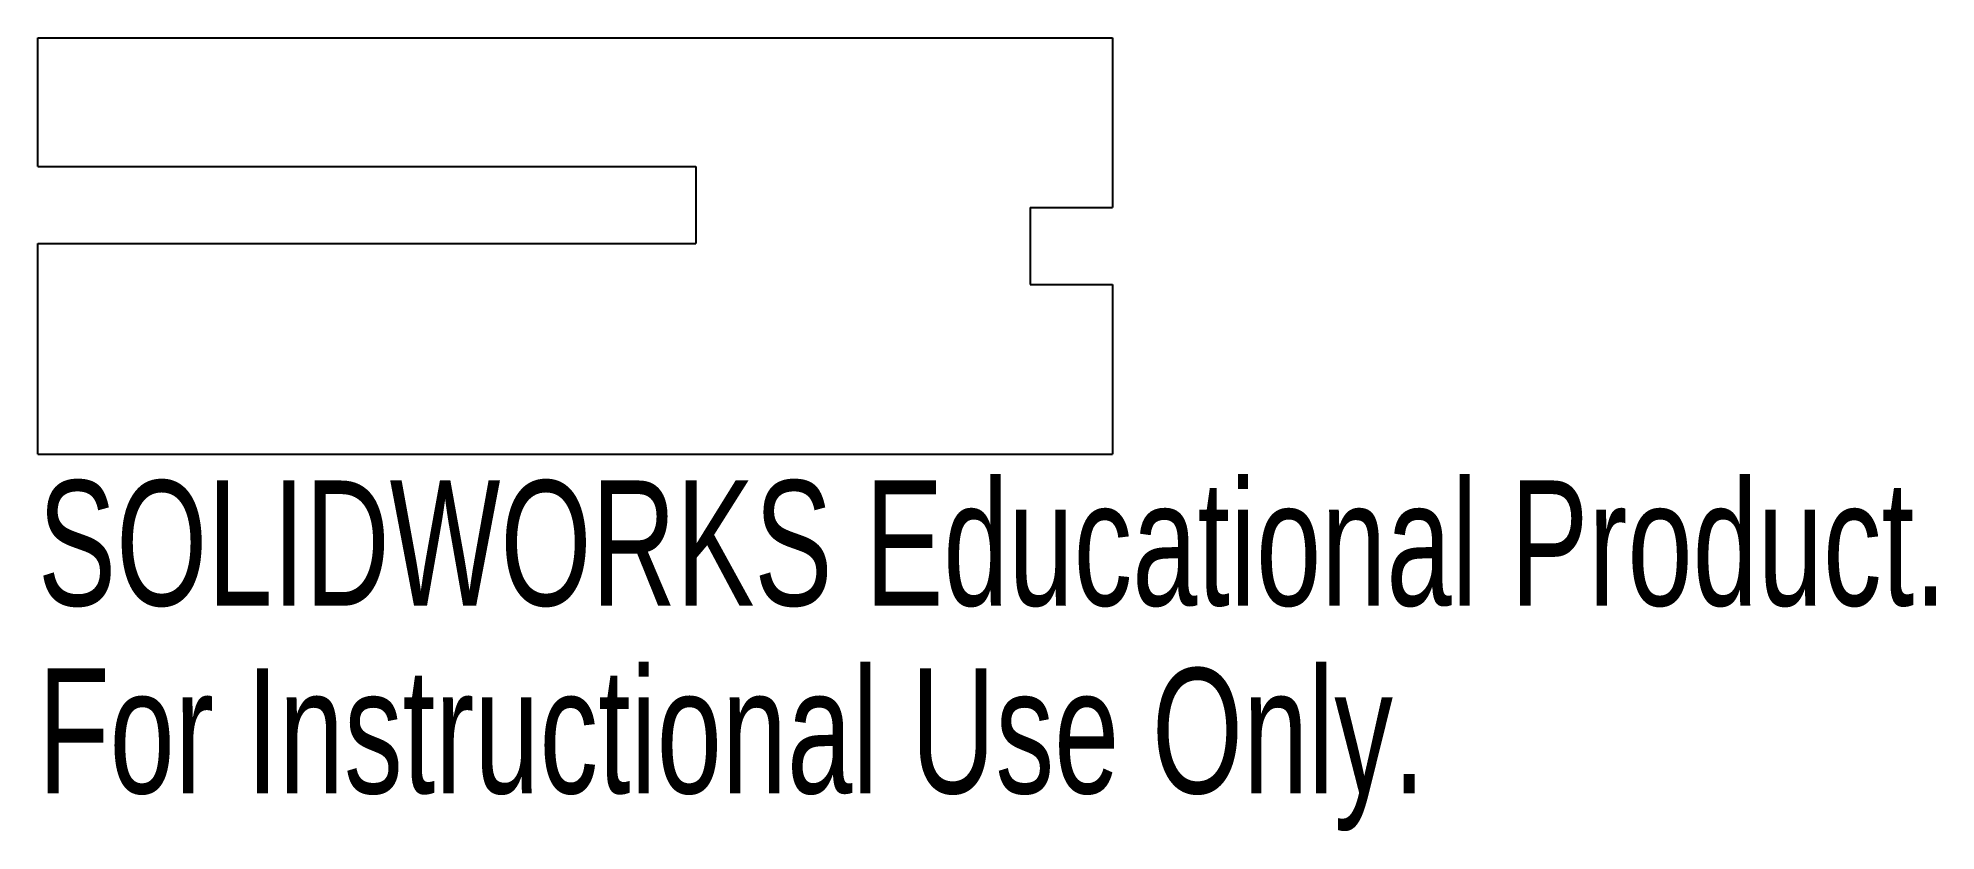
# Model space of a CAD drawing. Header units: inches. Extents: x 0 to 2.88, y -0.58 to 0.63.
import ezdxf

# ---------------------------------------------------------------- set-up
doc = ezdxf.new("R2010")
doc.units = ezdxf.units.IN
doc.header["$MEASUREMENT"] = 0
doc.styles.add('SLDTEXTSTYLE0', font='TXT', dxfattribs={"width": 0.7})

msp = doc.modelspace()

# ---------------------------------------------------------------- linework, layer by layer
at = {"color": 7, "linetype": 'Continuous', "lineweight": 25}
for p, q in [((-0.004, 0.4335), (-0.004, 0.629)), ((-0.004, 0.629), (1.629, 0.629)), ((1.629, 0.629), (1.629, 0.371)), ((-0.004, 0.4335), (0.996, 0.4335)), ((0.996, 0.4335), (0.996, 0.3165)), ((1.504, 0.371), (1.504, 0.254)), ((1.504, 0.371), (1.629, 0.371)), ((-0.004, 0.3165), (0.996, 0.3165)), ((-0.004, -0.004), (-0.004, 0.3165)), ((1.504, 0.254), (1.629, 0.254)), ((1.629, 0.254), (1.629, -0.004)), ((-0.004, -0.004), (1.629, -0.004))]:
    msp.add_line(p, q, dxfattribs=at)

# ---------------------------------------------------------------- texts
at = {"color": 7, "linetype": 'Continuous', "char_height": 0.1903, "attachment_point": 1, "style": 'SLDTEXTSTYLE0'}
for s, insert in [('SOLIDWORKS Educational Product.', (-0.004, -0.0441)), ('For Instructional Use Only.', (-0.004, -0.3296))]:
    msp.add_mtext(s, dxfattribs=dict(at, insert=insert))

doc.saveas('drawing.dxf')
